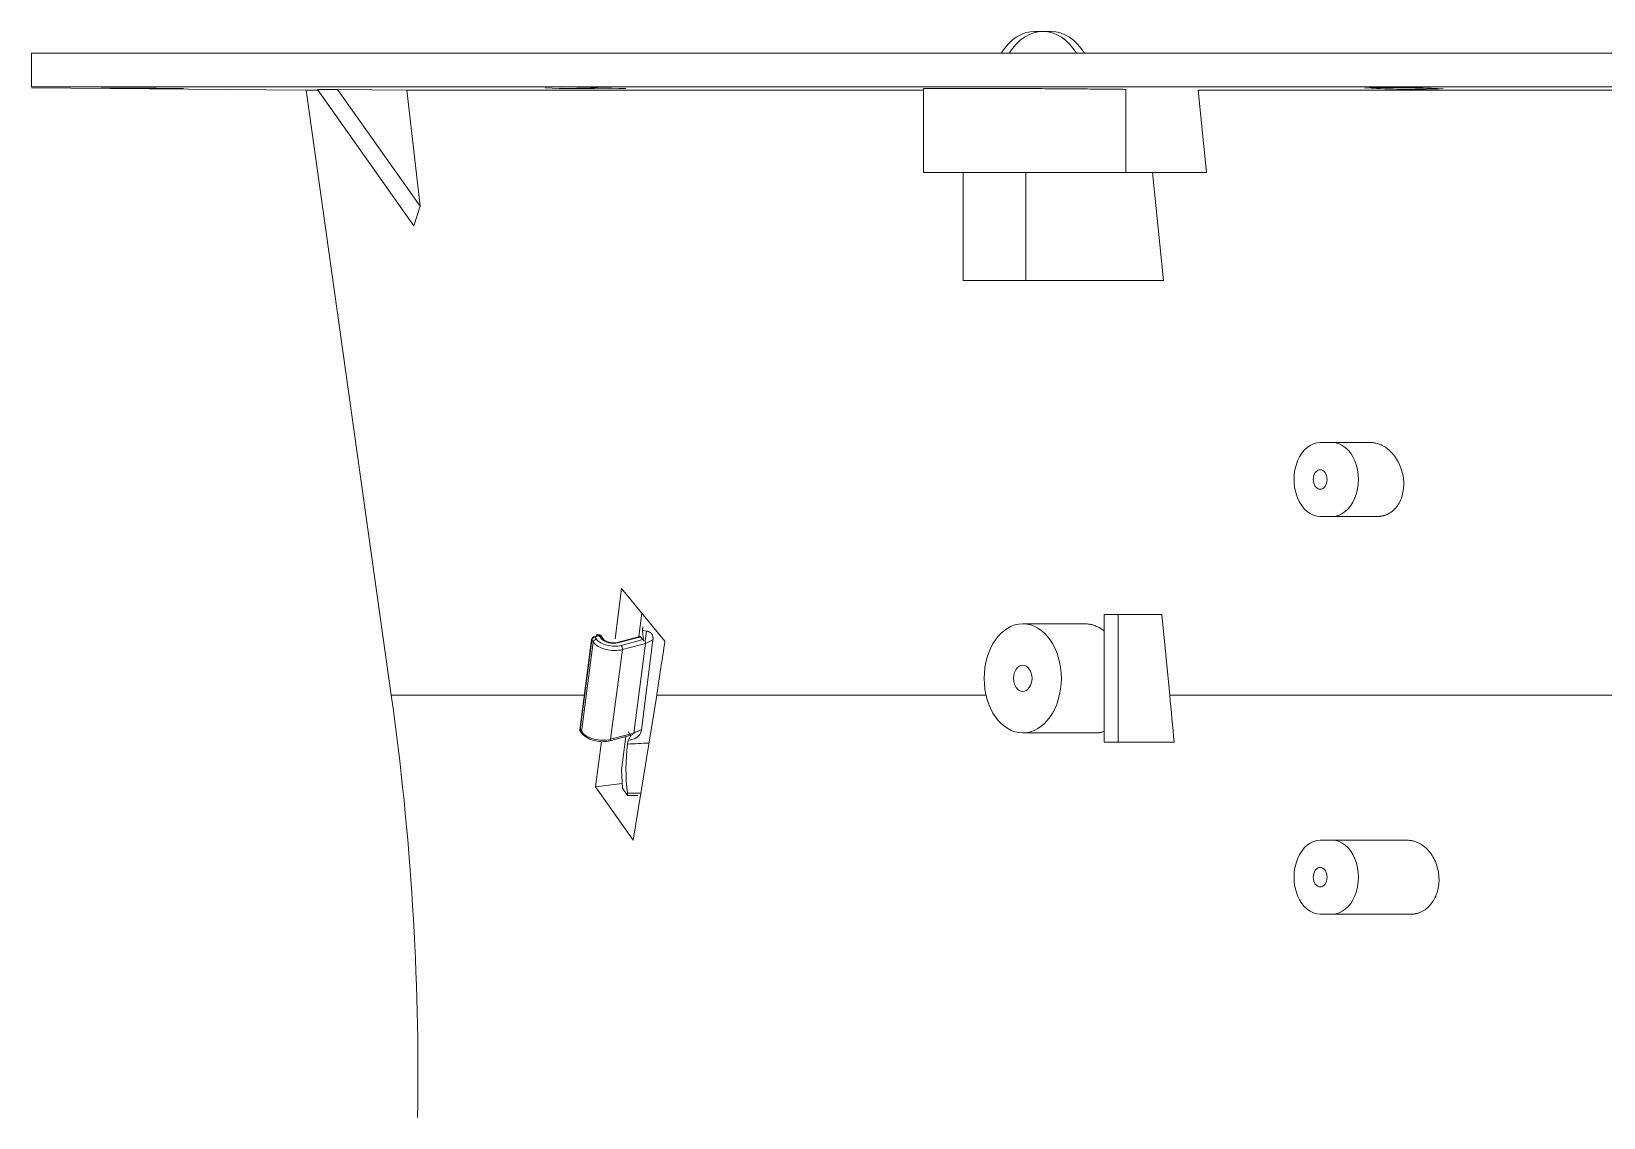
# Model space of a CAD drawing. Header units: millimetres. Extents: x 113490 to 142599, y -20467 to 115.
# Drawn here: x 124810.8 to 125087.4, y -5957.5 to -5766.3 of the extents above; entities that cross this region are included whole.
import ezdxf

# ---------------------------------------------------------------- set-up
doc = ezdxf.new("R2010")
doc.units = ezdxf.units.MM
doc.layers.add('DV1_0', color=7, linetype='Continuous')

msp = doc.modelspace()

# ---------------------------------------------------------------- linework, layer by layer
at = {"layer": 'DV1_0', "color": 7, "linetype": 'Continuous', "lineweight": 15}
for p, q in [((124988.71, -5766.33), (124987.29, -5766.33)), ((124990.12, -5766.33), (124988.71, -5766.33)), ((124810.76, -5770.18), (125195.09, -5770.18)), ((124810.76, -5770.18), (124810.76, -5776.08)), ((124810.76, -5776.08), (125195.09, -5776.08)), ((124810.76, -5776.26), (124859.11, -5776.68)), ((124828.21, -5776.33), (124829.88, -5776.35)), ((124832.37, -5776.35), (124830.71, -5776.33)), ((124861.17, -5776.68), (124859.11, -5776.68)), ((124859.11, -5776.68), (124874.07, -5883.15)), ((124864.62, -5776.55), (124861.07, -5776.53)), ((124878.04, -5800.53), (124861.07, -5776.53)), ((124864.62, -5776.55), (124876.81, -5776.68)), ((124879.14, -5797.09), (124864.62, -5776.55)), ((124879.14, -5797.09), (124876.81, -5776.68)), ((124876.81, -5776.68), (124967.71, -5776.68)), ((124903.97, -5776.33), (124905.38, -5776.35)), ((124912.5, -5776.35), (124911.08, -5776.33)), ((124967.71, -5776.35), (124967.71, -5791.18)), ((125016.02, -5776.68), (125017.49, -5791.18)), ((125016.02, -5776.68), (125200.59, -5776.68)), ((125046.46, -5776.33), (125047.4, -5776.35)), ((125058.05, -5776.35), (125057.1, -5776.33)), ((124967.71, -5791.18), (125003.29, -5791.18)), ((124974.71, -5810.18), (124974.71, -5791.18)), ((124985.73, -5810.18), (124985.73, -5791.18)), ((125003.29, -5791.18), (125017.49, -5791.18)), ((125008.01, -5791.18), (125009.93, -5810.18)), ((124878.04, -5800.53), (124879.14, -5797.09)), ((124974.71, -5810.18), (124985.73, -5810.18)), ((124985.73, -5810.18), (125009.93, -5810.18)), ((125039.62, -5838.68), (125037.5, -5838.68)), ((125039.62, -5838.68), (125046.36, -5838.68)), ((125037.5, -5851.68), (125039.62, -5851.68)), ((125039.62, -5851.68), (125047.66, -5851.68)), ((124913.44, -5873.2), (124914.59, -5864.36)), ((124914.59, -5864.36), (124922.22, -5873.65)), ((124917.63, -5872.84), (124918.16, -5868.7)), ((124999.49, -5868.93), (124999.49, -5891.43)), ((125001.97, -5868.93), (124999.49, -5868.93)), ((125001.97, -5891.43), (125001.97, -5868.93)), ((125001.97, -5868.93), (125009.61, -5868.93)), ((125011.03, -5883.15), (125009.61, -5868.93)), ((124918.34, -5871.14), (124918.26, -5871.79)), ((124918.43, -5873.64), (124918.26, -5871.79)), ((124918.26, -5871.79), (124918.95, -5871.85)), ((124918.72, -5873.58), (124918.95, -5871.85)), ((124996.11, -5870.58), (124985.17, -5870.58)), ((124909.32, -5873.32), (124907.23, -5889.25)), ((124910.12, -5872.75), (124909.87, -5872.89)), ((124911.38, -5873.3), (124910.93, -5872.67)), ((124917.79, -5872.8), (124913.8, -5873.86)), ((124914.49, -5874.39), (124918.3, -5873.37)), ((124918.79, -5874.04), (124916.72, -5889.83)), ((124918.3, -5873.37), (124917.93, -5872.89)), ((124920.1, -5873.41), (124918.1, -5889.22)), ((124918.43, -5873.64), (124918.72, -5873.58)), ((124920.77, -5883.15), (124916.6, -5908.64)), ((124907.21, -5889.3), (124907.7, -5889.99)), ((124910.01, -5899.28), (124911.06, -5891.3)), ((124912.5, -5891.17), (124916.26, -5890.17)), ((124915.35, -5890.41), (124914.58, -5896.31)), ((124915.73, -5891.11), (124915.64, -5891.74)), ((124915.73, -5891.11), (124916.26, -5890.17)), ((124916.59, -5890.9), (124915.73, -5891.11)), ((124915.76, -5889.59), (124916.11, -5890.08)), ((124916.57, -5890.08), (124916.26, -5890.17)), ((124985.17, -5889.78), (124997.99, -5889.78)), ((124999.49, -5891.43), (125001.97, -5891.43)), ((125001.97, -5891.43), (125011.8, -5891.43)), ((124914.76, -5899.51), (124914.58, -5896.31)), ((124914.71, -5898.7), (124910.01, -5899.28)), ((124916.6, -5908.64), (124910.01, -5899.28)), ((124914.76, -5899.51), (124915.65, -5900.8)), ((124915.6, -5900.38), (124915.65, -5900.8)), ((124915.65, -5900.8), (124917.44, -5900.79)), ((125039.62, -5908.68), (125037.5, -5908.68)), ((125039.62, -5908.68), (125052.87, -5908.68)), ((125037.5, -5921.68), (125039.62, -5921.68)), ((125039.62, -5921.68), (125053.54, -5921.68))]:
    msp.add_line(p, q, dxfattribs=at)
at = {"layer": 'DV1_0', "color": 7, "linetype": 'Continuous', "lineweight": 20}
for p, q in [((125003.29, -5791.18), (125003.29, -5776.53)), ((124909.36, -5873.45), (124907.29, -5889.24)), ((124909.61, -5873.8), (124907.54, -5889.59)), ((124909.36, -5873.45), (124909.61, -5873.8)), ((124910.56, -5872.54), (124909.91, -5872.91)), ((124909.91, -5872.91), (124910.17, -5873.27)), ((124911, -5873.16), (124910.56, -5872.54)), ((124917.93, -5872.89), (124914, -5873.94)), ((124914.73, -5875.12), (124918.79, -5874.04)), ((124918.79, -5874.04), (124920.1, -5873.41)), ((124914.73, -5875.12), (124912.66, -5890.91)), ((124874.07, -5883.15), (124908.03, -5883.15)), ((124978.72, -5883.15), (124920.77, -5883.15)), ((125011.03, -5883.15), (125810.45, -5883.15)), ((124907.54, -5889.59), (124907.29, -5889.24)), ((124916.72, -5889.83), (124912.66, -5890.91))]:
    msp.add_line(p, q, dxfattribs=at)
at = {"layer": 'DV1_0', "color": 7, "linetype": 'Continuous', "lineweight": 15}
for centre, radius, start, end in [((124829.23, -5446.41), 329.92, 268.928, 270.2563), ((124831.35, -6102.48), 326.14, 88.9153, 90.259), ((124831.35, -6102.48), 326.14, 88.9153, 89.8176), ((124906.74, -5639.51), 136.89, 267.6502, 271.8182), ((124909.73, -5911.43), 135.15, 87.6205, 91.8421), ((125050.88, -5912.67), 136.48, 87.3879, 92.3102), ((125053.62, -5641.34), 135.15, 267.3627, 272.3333), ((124910.05, -5873.61), 0.712, 101.0726, 167.3225), ((124910.03, -5873.59), 0.692, 100.2639, 168.4553), ((124909.52, -5873.19), 0.0927, 122.6208, 169.9585), ((124917.65, -5873.84), 0.806, 14.7111, 35.6239), ((124397.11, -5950.18), 481.65, 359.1313, 8), ((124910.44, -5887.51), 3.67, 219.3687, 263.8204), ((124911.28, -5886.66), 4.67, 254.6154, 285.1888), ((124916.05, -5888.91), 2.07, 285.1262, 351.1824), ((124951.17, -5896.24), 35.81, 172.7873, 186.6447)]:
    msp.add_arc(centre, radius, start, end, dxfattribs=at)
for centre, major_axis, ratio, start_param, end_param in [((124987.29, -5777.33), (0, -11), 0.707107, 3.141593, 4.004805), ((124988.71, -5777.33), (0, -11), 0.707107, 2.278381, 4.004805), ((124990.12, -5777.33), (0, -11), 0.707107, 2.278381, 3.141593), ((125037.5, -5845.18), (0, 6.5), 0.707107, 0, 3.141593), ((125039.62, -5845.18), (0, -6.5), 0.707107, 0, 3.141593), ((124910.5, -5872.96), (0.245, -0.436), 0.683783, 3.834814, 3.882006), ((124910.94, -5873.62), (-0.447, -0.321), 0.752042, 3.141609, 3.167431), ((124918.49, -5873.77), (-0.142, 0.531), 0.511858, 4.034679, 4.924817), ((126441.97, -5682.32), (-1337.23, -1012.61), 0.745628, -0.658082, -0.651333), ((124673.76, -5950.18), (0, 481.65), 0.707107, -1.448516, -1.43117), ((125037.5, -5915.18), (0, 6.5), 0.707107, 0, 3.141593), ((125039.62, -5915.18), (0, -6.5), 0.707107, 0, 3.141593)]:
    msp.add_ellipse(centre, major_axis=major_axis, ratio=ratio, start_param=start_param, end_param=end_param, dxfattribs=at)
for centre, major_axis in [((125037.5, -5845.18), (0, -1.72)), ((124985.17, -5880.18), (0, -9.6)), ((124985.17, -5880.18), (0, -2.3)), ((125037.5, -5915.18), (0, -1.72))]:
    msp.add_ellipse(centre, major_axis=major_axis, ratio=0.707107, dxfattribs=at)
at = {"layer": 'DV1_0', "color": 7, "linetype": 'Continuous', "lineweight": 20}
for centre, major_axis, ratio, start_param, end_param in [((124910.11, -5873.73), (0.447, 0.321), 0.752042, 0.956582, 2.527378), ((124912.82, -5873.36), (-3.47, 0.45), 0.538646, 0.467722, 2.223735), ((124912.88, -5872.9), (-2.93, 0.38), 0.538646, 0.467722, 2.223735), ((124910.94, -5873.62), (-0.447, -0.321), 0.752042, 3.167431, 4.098174), ((124912.88, -5872.9), (2.03, -0.27), 0.538646, 3.609315, 5.365328), ((124913.94, -5874.39), (0.142, -0.531), 0.511858, 2.463883, 3.147182), ((124914.43, -5874.85), (-0.142, 0.531), 0.511858, 4.034679, 5.605476), ((124908.05, -5889.52), (0.447, 0.321), 0.752042, 2.527378, 3.236395), ((124910.75, -5889.15), (3.47, -0.45), 0.538646, 3.609315, 5.365328), ((124912.36, -5890.64), (-0.142, 0.531), 0.511858, 3.141949, 4.034679), ((124956.25, -5585.85), (-198.47, -304.93), 0.560664, 0.708229, 0.71355)]:
    msp.add_ellipse(centre, major_axis=major_axis, ratio=ratio, start_param=start_param, end_param=end_param, dxfattribs=at)
at = {"layer": 'DV1_0', "color": 7, "linetype": 'Continuous', "lineweight": 15}
for points, knots in [([(124967.71, -5776.4), (124967.71, -5776.4), (124967.71, -5776.4), (124967.79, -5776.39), (124968.1, -5776.38), (124968.61, -5776.37), (124969.3, -5776.36), (124970.18, -5776.36), (124971.24, -5776.35), (124972.46, -5776.35), (124973.83, -5776.35), (124975.35, -5776.35), (124976.99, -5776.35), (124978.74, -5776.36), (124980.59, -5776.36), (124982.51, -5776.37), (124984.49, -5776.38), (124986.52, -5776.39), (124988.56, -5776.4), (124990.6, -5776.41), (124992.63, -5776.43), (124994.62, -5776.44), (124996.55, -5776.46), (124998.1, -5776.47), (124999.29, -5776.48), (125000.15, -5776.49), (125000.99, -5776.5), (125001.71, -5776.51), (125002.31, -5776.51), (125002.81, -5776.52), (125003.13, -5776.52), (125003.29, -5776.53)], [0.2472901, 0.2472901, 0.2472901, 0.2472901, 0.2494857, 0.2808011, 0.3121159, 0.3434302, 0.3747442, 0.406058, 0.4373719, 0.468686, 0.5000004, 0.5313148, 0.5626289, 0.5939428, 0.6252566, 0.6565706, 0.6878849, 0.7191997, 0.7505151, 0.781831, 0.8131466, 0.8444622, 0.8757776, 0.9070927, 0.9227216, 0.9383362, 0.9538319, 0.96932, 0.9795547, 0.9897779, 1, 1, 1, 1]), ([(125047.66, -5851.68), (125047.73, -5851.68), (125047.87, -5851.68), (125048.07, -5851.66), (125048.27, -5851.63), (125048.47, -5851.6), (125048.66, -5851.55), (125048.85, -5851.5), (125049.04, -5851.43), (125049.22, -5851.36), (125049.39, -5851.28), (125049.8, -5851.07), (125050.41, -5850.63), (125051.11, -5849.83), (125051.66, -5848.85), (125052.03, -5847.74), (125052.21, -5846.52), (125052.2, -5845.24), (125051.98, -5843.96), (125051.56, -5842.72), (125051.07, -5841.77), (125050.59, -5841.08), (125050.07, -5840.44), (125049.48, -5839.88), (125048.86, -5839.44), (125048.37, -5839.16), (125047.87, -5838.95), (125047.42, -5838.81), (125047.03, -5838.73), (125046.69, -5838.69), (125046.47, -5838.68), (125046.36, -5838.68)], [0, 0, 0, 0, 0.012899, 0.025688, 0.038366, 0.050933, 0.063391, 0.07574, 0.08798, 0.100112, 0.112135, 0.124051, 0.185925, 0.24681, 0.30786, 0.369642, 0.431529, 0.493906, 0.556793, 0.620111, 0.68373, 0.715632, 0.747535, 0.811159, 0.844117, 0.874558, 0.906802, 0.937519, 0.958783, 0.979609, 1, 1, 1, 1]), ([(124918.95, -5871.85), (124918.98, -5871.86), (124919.04, -5871.86), (124919.13, -5871.88), (124919.24, -5871.91), (124919.35, -5871.95), (124919.51, -5872.03), (124919.69, -5872.15), (124919.87, -5872.35), (124920.01, -5872.58), (124920.08, -5872.8), (124920.11, -5872.98), (124920.12, -5873.12), (124920.12, -5873.26), (124920.11, -5873.36), (124920.1, -5873.41)], [0, 0, 0, 0, 0.039235, 0.078538, 0.118067, 0.177125, 0.2366, 0.357293, 0.4825, 0.6129, 0.742179, 0.806332, 0.871026, 0.935456, 1, 1, 1, 1]), ([(124999.5, -5871.86), (124999.39, -5871.77), (124999.03, -5871.51), (124998.41, -5871.14), (124997.65, -5870.82), (124996.88, -5870.62), (124996.37, -5870.59), (124996.11, -5870.58)], [0.7236398, 0.7236398, 0.7236398, 0.7236398, 0.7525917, 0.8147117, 0.8762961, 0.9380165, 1, 1, 1, 1]), ([(124909.35, -5873.45), (124909.34, -5873.43), (124909.31, -5873.39), (124909.31, -5873.34), (124909.31, -5873.29), (124909.34, -5873.23), (124909.39, -5873.2), (124909.42, -5873.18), (124909.43, -5873.18)], [0, 0, 0, 0, 0.201523, 0.368815, 0.500323, 0.745138, 0.906306, 1, 1, 1, 1]), ([(124909.91, -5872.91), (124909.89, -5872.9), (124909.86, -5872.88), (124909.81, -5872.87), (124909.76, -5872.86), (124909.72, -5872.86), (124909.68, -5872.86), (124909.65, -5872.87), (124909.61, -5872.89), (124909.56, -5872.92), (124909.52, -5872.98), (124909.49, -5873.04), (124909.48, -5873.1), (124909.47, -5873.12)], [0, 0, 0, 0, 0.086143, 0.169244, 0.247969, 0.321191, 0.38803, 0.447857, 0.500268, 0.640536, 0.750177, 0.905085, 1, 1, 1, 1]), ([(124910.56, -5872.54), (124910.52, -5872.52), (124910.44, -5872.48), (124910.34, -5872.48), (124910.26, -5872.5), (124910.2, -5872.54), (124910.16, -5872.59), (124910.14, -5872.65), (124910.13, -5872.69), (124910.12, -5872.73), (124910.12, -5872.75), (124910.12, -5872.75)], [0, 0, 0, 0, 0.197059, 0.365238, 0.497386, 0.647095, 0.764164, 0.853769, 0.920429, 0.967815, 1, 1, 1, 1]), ([(124910.15, -5872.77), (124910.15, -5872.77), (124910.15, -5872.76), (124910.14, -5872.75), (124910.13, -5872.75), (124910.13, -5872.75), (124910.12, -5872.75)], [0, 0, 0, 0, 0.230264, 0.472196, 0.728062, 1, 1, 1, 1]), ([(124910.99, -5872.92), (124910.98, -5872.91), (124910.96, -5872.88), (124910.92, -5872.85), (124910.87, -5872.81), (124910.82, -5872.79), (124910.76, -5872.76), (124910.71, -5872.75), (124910.65, -5872.73), (124910.58, -5872.72), (124910.5, -5872.71), (124910.38, -5872.71), (124910.28, -5872.72), (124910.2, -5872.75), (124910.16, -5872.77), (124910.15, -5872.77)], [0, 0, 0, 0, 0.07061, 0.141186, 0.21047, 0.277237, 0.34039, 0.39902, 0.452444, 0.500197, 0.609862, 0.700241, 0.842998, 0.940535, 1, 1, 1, 1]), ([(124910.99, -5872.92), (124910.99, -5872.88), (124911, -5872.81), (124910.96, -5872.7), (124910.91, -5872.64), (124910.87, -5872.61), (124910.86, -5872.59), (124910.83, -5872.58), (124910.8, -5872.57), (124910.77, -5872.55), (124910.73, -5872.54), (124910.68, -5872.53), (124910.62, -5872.53), (124910.58, -5872.54), (124910.56, -5872.54)], [0, 0, 0, 0, 0.152039, 0.318053, 0.497954, 0.525089, 0.559444, 0.600975, 0.649645, 0.705412, 0.768269, 0.838241, 0.915443, 1, 1, 1, 1]), ([(124910.93, -5872.67), (124910.92, -5872.65), (124910.89, -5872.62), (124910.83, -5872.58), (124910.75, -5872.55), (124910.66, -5872.53), (124910.59, -5872.54), (124910.56, -5872.54)], [0.3917789, 0.3917789, 0.3917789, 0.3917789, 0.4878524, 0.605736, 0.7303897, 0.8618117, 1, 1, 1, 1]), ([(124913.8, -5873.86), (124913.63, -5873.9), (124913.34, -5873.95), (124912.76, -5873.93), (124912.2, -5873.81), (124911.74, -5873.61), (124911.48, -5873.42), (124911.41, -5873.33), (124911.38, -5873.3)], [0, 0, 0, 0, 0.177749, 0.364068, 0.557008, 0.74841, 0.910809, 1, 1, 1, 1]), ([(124917.64, -5873.05), (124917.64, -5873.03), (124917.64, -5872.99), (124917.66, -5872.94), (124917.68, -5872.89), (124917.71, -5872.84), (124917.74, -5872.81), (124917.79, -5872.8), (124917.83, -5872.81), (124917.87, -5872.83), (124917.9, -5872.86), (124917.92, -5872.88), (124917.93, -5872.89)], [0, 0, 0, 0, 0.082486, 0.164374, 0.247106, 0.371119, 0.495739, 0.621013, 0.746888, 0.873236, 0.936526, 1, 1, 1, 1]), ([(124907.29, -5889.24), (124907.28, -5889.23), (124907.27, -5889.2), (124907.25, -5889.17), (124907.25, -5889.14), (124907.25, -5889.11), (124907.26, -5889.07), (124907.29, -5889.01), (124907.35, -5888.98), (124907.36, -5888.97)], [0, 0, 0, 0, 0.120391, 0.231498, 0.332292, 0.422166, 0.500859, 0.821749, 1, 1, 1, 1]), ([(124907.29, -5889.24), (124907.29, -5889.26), (124907.28, -5889.3), (124907.29, -5889.36), (124907.31, -5889.42), (124907.34, -5889.48), (124907.38, -5889.54), (124907.45, -5889.58), (124907.52, -5889.61), (124907.62, -5889.63), (124907.69, -5889.62), (124907.72, -5889.61)], [0, 0, 0, 0, 0.084031, 0.17483, 0.272399, 0.37674, 0.487852, 0.605736, 0.73039, 0.861812, 1, 1, 1, 1]), ([(124907.36, -5888.97), (124907.36, -5888.97), (124907.36, -5888.98), (124907.37, -5888.99), (124907.38, -5888.99), (124907.39, -5888.99), (124907.4, -5888.99)], [0, 0, 0, 0, 0.229609, 0.471829, 0.728302, 1, 1, 1, 1]), ([(124907.72, -5889.61), (124907.68, -5889.59), (124907.61, -5889.54), (124907.52, -5889.44), (124907.46, -5889.34), (124907.41, -5889.25), (124907.38, -5889.16), (124907.38, -5889.1), (124907.38, -5889.05), (124907.39, -5889.01), (124907.39, -5889), (124907.4, -5888.99)], [0, 0, 0, 0, 0.198932, 0.36817, 0.495785, 0.64361, 0.761108, 0.851731, 0.919461, 0.967679, 1, 1, 1, 1]), ([(124916.26, -5890.17), (124916.25, -5890.17), (124916.24, -5890.17), (124916.21, -5890.16), (124916.18, -5890.15), (124916.15, -5890.12), (124916.13, -5890.09), (124916.11, -5890.08)], [0, 0, 0, 0, 0.165506, 0.33096, 0.498252, 0.748284, 1, 1, 1, 1]), ([(124997.99, -5889.78), (124998.06, -5889.78), (124998.21, -5889.78), (124998.42, -5889.76), (124998.64, -5889.73), (124998.85, -5889.69), (124999.07, -5889.65), (124999.28, -5889.58), (124999.43, -5889.53), (124999.5, -5889.51), (124999.51, -5889.51)], [0, 0, 0, 0, 0.0264673, 0.0530731, 0.0798178, 0.1067017, 0.1337251, 0.1608883, 0.1881915, 0.1899088, 0.1899088, 0.1899088, 0.1899088]), ([(125053.54, -5921.68), (125053.6, -5921.68), (125053.72, -5921.68), (125053.89, -5921.67), (125054.06, -5921.65), (125054.23, -5921.62), (125054.38, -5921.59), (125054.66, -5921.53), (125055.03, -5921.41), (125055.66, -5921.11), (125056.38, -5920.61), (125057.13, -5919.79), (125057.72, -5918.82), (125058.15, -5917.7), (125058.39, -5916.48), (125058.43, -5915.21), (125058.27, -5913.94), (125057.91, -5912.71), (125057.36, -5911.57), (125056.78, -5910.74), (125056.24, -5910.16), (125055.8, -5909.77), (125055.34, -5909.44), (125054.85, -5909.16), (125054.37, -5908.95), (125053.92, -5908.81), (125053.54, -5908.73), (125053.2, -5908.69), (125052.98, -5908.68), (125052.87, -5908.68)], [0, 0, 0, 0, 0.011069, 0.021898, 0.032488, 0.042837, 0.052947, 0.062818, 0.094882, 0.1254, 0.189439, 0.249637, 0.312116, 0.373091, 0.43448, 0.496683, 0.558857, 0.621378, 0.684242, 0.747373, 0.779035, 0.810709, 0.844921, 0.874012, 0.906983, 0.937137, 0.958784, 0.979738, 1, 1, 1, 1])]:
    msp.add_open_spline(points, degree=3, knots=knots, dxfattribs=at)
at = {"layer": 'DV1_0', "color": 7, "linetype": 'Continuous', "lineweight": 20}
for points in [[(124919.36, -5891.58), (124918.12, -5891.63), (124916.88, -5891.69), (124915.64, -5891.74)], [(124917.94, -5900.39), (124917.16, -5900.38), (124916.38, -5900.38), (124915.6, -5900.38)]]:
    msp.add_open_spline(points, degree=3, dxfattribs=at)

doc.saveas('drawing.dxf')
